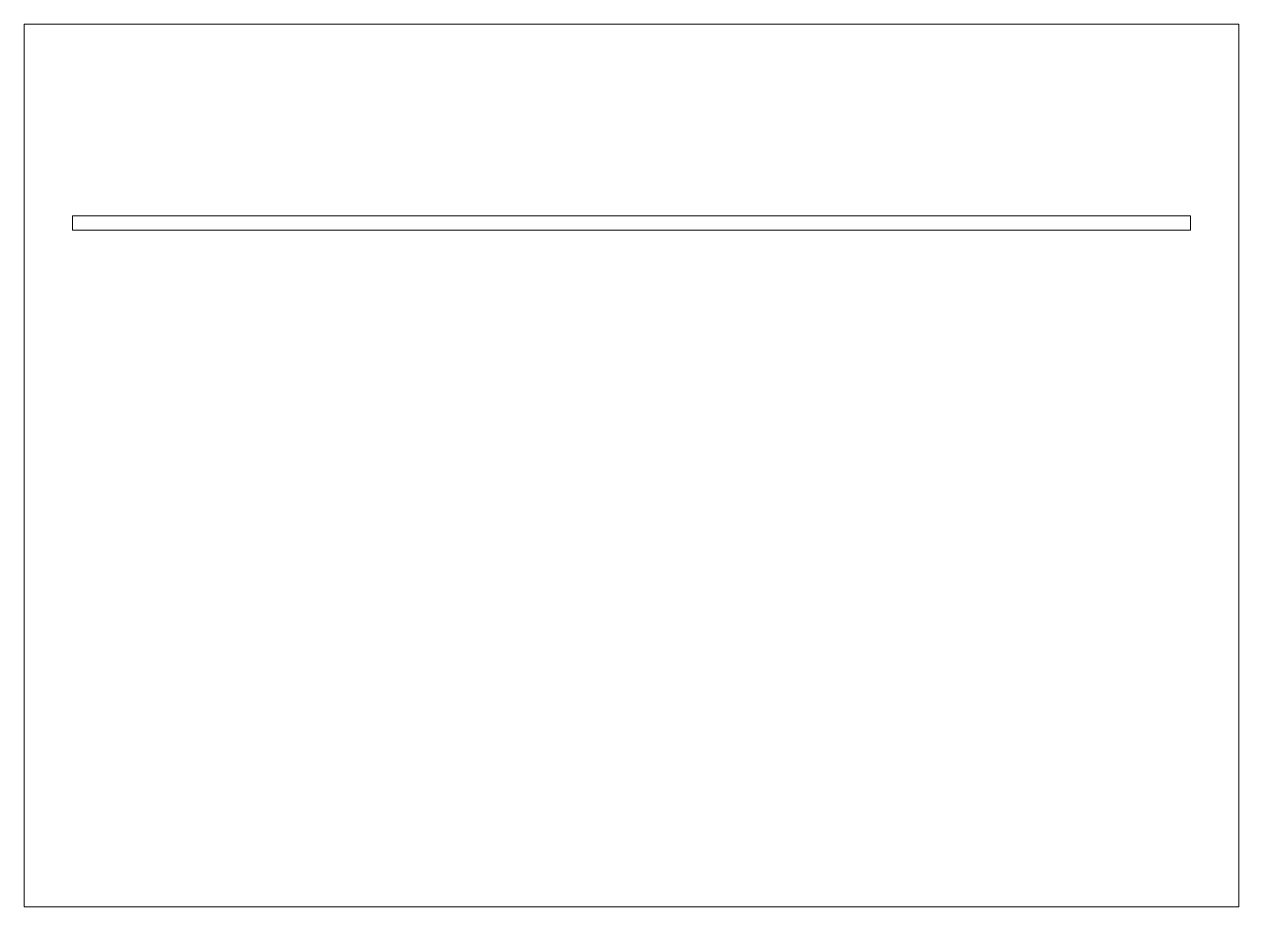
# Model space of a CAD drawing. Header units: millimetres. Extents: x -388 to -99, y -294 to -84.
import ezdxf

# ---------------------------------------------------------------- set-up
doc = ezdxf.new("R2010")
doc.units = ezdxf.units.MM

msp = doc.modelspace()

# ---------------------------------------------------------------- linework, layer by layer
at = {"color": 7, "linetype": 'Continuous', "lineweight": 15}
for p, q in [((-387.86, -84.34), (-98.86, -84.34)), ((-387.86, -294.34), (-387.86, -84.34)), ((-98.86, -84.34), (-98.86, -294.34)), ((-376.36, -133.34), (-376.36, -129.94)), ((-376.36, -129.94), (-110.36, -129.94)), ((-110.36, -129.94), (-110.36, -133.34)), ((-110.36, -133.34), (-376.36, -133.34)), ((-98.86, -294.34), (-387.86, -294.34))]:
    msp.add_line(p, q, dxfattribs=at)

doc.saveas('drawing.dxf')
